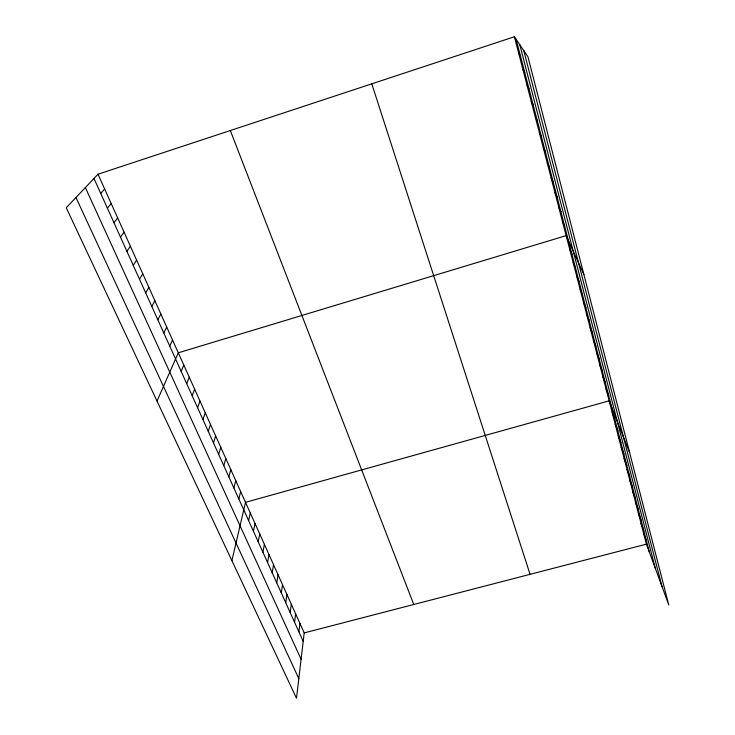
<?xml version="1.0" encoding="UTF-8"?>
<svg xmlns="http://www.w3.org/2000/svg" width="735" height="735" viewBox="0 0 735 735"><rect width="100%" height="100%" fill="white"/><g stroke="black" fill="none" stroke-linecap="round" stroke-linejoin="round"><path stroke-width="1.1" d="M98.012 174.213L304.198 632.909L296.499 698.25L66.251 207.739L98.012 174.213L514.399 36.75L527.95 56.788L668.749 604.887L646.433 544.148L514.399 36.75M298.906 631.861L299.954 623.455M294.56 622.251L295.663 613.909M290.169 612.54L291.326 604.262M285.74 602.737L286.953 594.532M281.266 592.833L282.525 584.692M276.737 582.827L278.06 574.761M272.171 572.721L273.558 564.728M267.558 562.514L269.001 554.594M262.891 552.196L264.398 544.35M258.187 541.778L259.749 534.005M253.428 531.249L255.045 523.559M248.614 520.601L250.304 513.002M231.902 560.64L245.508 502.336L609.14 400.841L629.619 452.576M238.838 498.982L240.657 491.55M233.877 488.003L235.76 480.662M228.861 476.905L230.818 469.647M223.789 465.678L225.82 458.53M218.662 454.34L220.757 447.284M213.481 442.874L215.649 435.919M208.244 431.289L210.486 424.426M202.943 419.566L205.267 412.813M197.586 407.723L199.993 401.071M192.175 395.742L194.656 389.21M186.699 383.633L189.262 377.211M181.168 371.386L183.805 365.075M157.014 401.089L178.293 352.809L566.152 235.632L583.893 274.578M169.73 346.084L172.55 340.02M163.822 333.029L166.735 327.084M157.85 319.808L160.855 314.001M151.805 306.431L154.901 300.762M145.686 292.897L148.883 287.367M139.494 279.199L142.783 273.815M133.228 265.335L136.618 260.098M126.889 251.306L130.38 246.216M120.466 237.093L124.068 232.168M113.962 222.714L117.674 217.946M107.383 208.152L111.196 203.549M100.723 193.415L104.646 188.969M304.198 632.909L646.433 544.148M518.699 53.251L520.463 56.007M522.934 69.531L524.744 72.499M527.114 85.609L528.979 88.779M531.24 101.476L533.151 104.848M535.319 117.141L537.267 120.715M539.343 132.603L541.337 136.37M543.321 147.882L545.352 151.833M547.244 162.959L549.321 167.093M551.121 177.861L553.234 182.17M554.943 192.57L557.102 197.053M558.729 207.095L560.924 211.753M562.459 221.455L564.691 226.27M75.953 197.504L298.814 678.589M85.352 187.572L301.093 659.267M93.97 178.486L303.206 641.379M569.689 249.229L571.986 254.356M573.19 262.671L575.514 267.944M576.644 275.965L579.005 281.367M580.062 289.094L582.451 294.643M583.443 302.076L585.859 307.763M586.778 314.92L589.231 320.726M590.086 327.608L592.566 333.552M593.347 340.158L595.855 346.222M596.581 352.561L599.108 358.753M599.769 364.836L602.332 371.138M602.93 376.972L605.511 383.394M606.053 388.971L608.663 395.503M612.2 412.583L614.846 419.336M615.223 424.205L617.896 431.059M618.208 435.69L620.91 442.654M230.321 130.536L413.759 604.492M621.167 447.064L623.886 454.12M624.088 458.309L626.836 465.457M626.992 469.435L629.748 476.684M629.849 480.442L632.633 487.783M632.688 491.338L635.481 498.771M635.49 502.124L638.311 509.64M638.274 512.791L641.104 520.398M641.021 523.357L643.869 531.038M643.741 533.803L646.607 541.566M371.791 83.827L530.064 574.329M516.117 39.286L649.308 551.994M523.798 50.651L662.014 586.558M519.783 44.706L655.409 568.596"/></g></svg>
